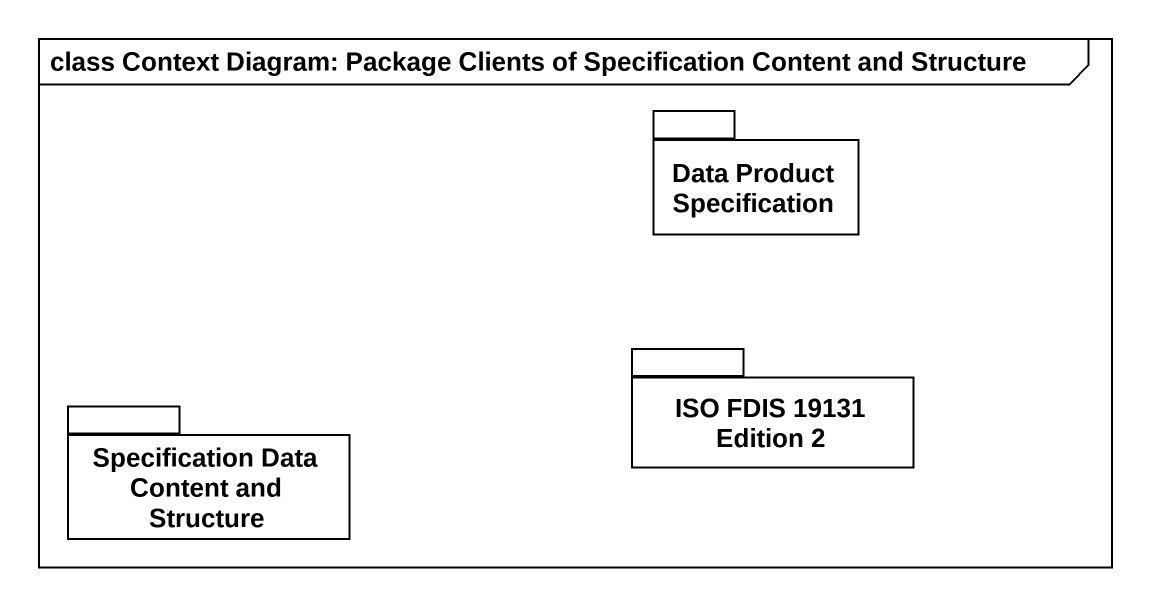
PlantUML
@startuml
mainframe class Context Diagram: Package Clients of Specification Content and Structure
package "Data Product Specification" as Data_Product_Specification {
}
package "ISO FDIS 19131 Edition 2" as ISO_FDIS_19131_Edition_2 {
}
package "Specification Data Content and Structure" as Specification_Data_Content {
}
@enduml
